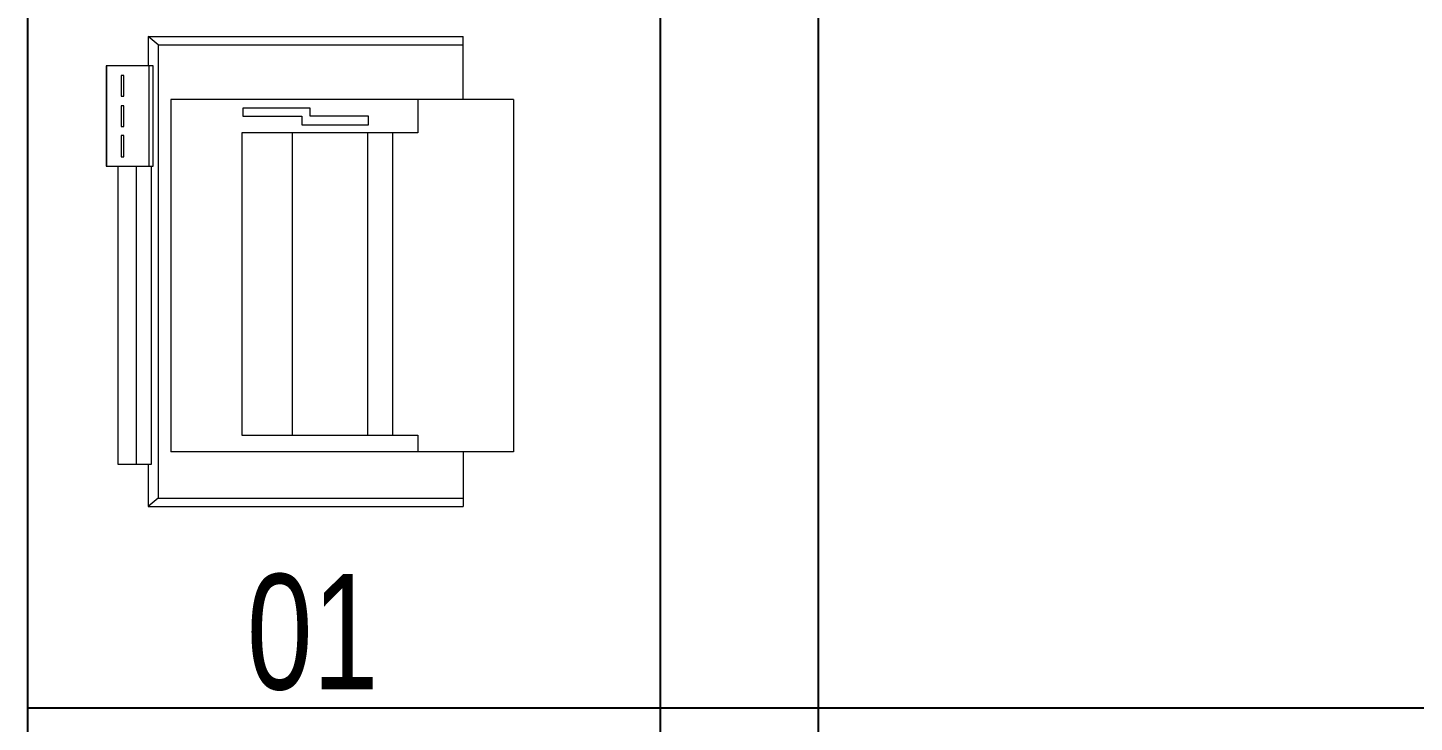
# Model space of a CAD drawing. Extents: x -12260 to 304645, y -29287 to 19916.
# Drawn here: x 25216 to 26268, y 3229 to 3756 of the extents above; entities that cross this region are included whole.
import ezdxf

# ---------------------------------------------------------------- set-up
doc = ezdxf.new("R2010")
doc.units = 0
doc.header["$LTSCALE"] = 0.25
doc.linetypes.add('DASHDOT', pattern=[25.4, 12.7, -6.35, 0, -6.35])
for name, color, linetype, lineweight in [('01-First Floor$0$72_EGR_EQP_TAG', 142, 'Continuous', 5), ('01-First Floor$0$LOADING', 253, 'Continuous', 5), ('01-First Floor$0$Walls', 251, 'Continuous', 5), ('E-LITE-CLNG-CNDT', 6, 'DASHDOT', 35)]:
    doc.layers.add(name, color=color, linetype=linetype, lineweight=lineweight)
doc.layers.add('01-First Floor$0$FALSE CEILING', color=251, linetype='Continuous')
doc.styles.add('01-First Floor$0$X3G_ENTITY_257CFD', font='swisscl.ttf', dxfattribs={"height": 200})

# ---------------------------------------------------------------- blocks, each defined once
blk = doc.blocks.new('01-First Floor$0$ITPPLT2C-P')
at = {"color": 0}
for p, q in [((0.0229, 0.0318), (0.2618, 0.0318)), ((0.0304, 0.0256), (0.0229, 0.0318)), ((0.0229, 0), (0.0229, 0.0318)), ((0.2618, -0.0096), (0.2618, 0.0318)), ((0.0304, -0.3182), (0.0304, 0.0256)), ((0.0304, 0.0256), (0.2618, 0.0256)), ((0, 0), (0, -0.2262)), ((0.0252, 0), (0, 0)), ((0.0139, 0), (0.0139, -0.2262)), ((0.0252, 0), (0.0139, 0)), ((0.0252, -0.2262), (0.0252, 0)), ((0.0401, -0.2769), (0.0401, -0.0096)), ((0.3, -0.0096), (0.0401, -0.0096)), ((0.2274, -0.0222), (0.2274, -0.0096)), ((0.3, -0.2769), (0.3, -0.0096)), ((0.0939, -0.2515), (0.0939, -0.0222)), ((0.0939, -0.0222), (0.2274, -0.0222)), ((0.1321, -0.2515), (0.1321, -0.0222)), ((0.1894, -0.2515), (0.1894, -0.0222)), ((0.2082, -0.2515), (0.2082, -0.0222)), ((-0.0091, -0.2262), (0.0267, -0.2262)), ((-0.0091, -0.3023), (-0.0091, -0.2262)), ((-0.0087, -0.2262), (0.0236, -0.2262)), ((-0.0087, -0.3023), (-0.0087, -0.2262)), ((0, -0.2262), (0.0252, -0.2262)), ((0.0139, -0.2262), (0.0252, -0.2262)), ((0.0236, -0.2262), (0.0236, -0.3023)), ((0.0267, -0.2262), (0.0267, -0.3023)), ((0.0023, -0.2495), (0.0023, -0.2334)), ((0.0023, -0.2334), (0.0045, -0.2334)), ((0.0045, -0.2334), (0.0045, -0.2495)), ((0.0045, -0.2495), (0.0023, -0.2495)), ((0.2274, -0.2515), (0.0939, -0.2515)), ((0.2274, -0.2769), (0.2274, -0.2515)), ((0.0023, -0.2721), (0.0023, -0.2562)), ((0.0023, -0.2562), (0.0045, -0.2562)), ((0.0045, -0.2562), (0.0045, -0.2721)), ((0.1395, -0.2575), (0.19, -0.2575)), ((0.1395, -0.2641), (0.1395, -0.2575)), ((0.19, -0.2575), (0.19, -0.2641)), ((0.0045, -0.2721), (0.0023, -0.2721)), ((0.0947, -0.2701), (0.0947, -0.2641)), ((0.0947, -0.2641), (0.1395, -0.2641)), ((0.1457, -0.2701), (0.0947, -0.2701)), ((0.19, -0.2641), (0.1457, -0.2641)), ((0.1457, -0.2641), (0.1457, -0.2701)), ((0.0023, -0.295), (0.0023, -0.2793)), ((0.0023, -0.2793), (0.0045, -0.2793)), ((0.0045, -0.2793), (0.0045, -0.295)), ((0.3, -0.2769), (0.0401, -0.2769)), ((0.2618, -0.2769), (0.2618, -0.3246)), ((0.0267, -0.3023), (-0.0091, -0.3023)), ((0.0236, -0.3023), (-0.0087, -0.3023)), ((0.0045, -0.295), (0.0023, -0.295)), ((0.0229, -0.3246), (0.0229, -0.3023)), ((0.0304, -0.3182), (0.0229, -0.3246)), ((0.0229, -0.3246), (0.2618, -0.3246)), ((0.0304, -0.3182), (0.2618, -0.3182))]:
    blk.add_line(p, q, dxfattribs=at)
blk = doc.blocks.new('01-First Floor')
at = {"layer": '01-First Floor$0$FALSE CEILING', "linetype": 'Continuous'}
for p, q in [((25815.6, 1440), (25815.6, 5010)), ((25215.6, 3240), (29215.6, 3240))]:
    blk.add_line(p, q, dxfattribs=at)
at = {"layer": '01-First Floor$0$FALSE CEILING'}
blk.add_line((25695.6, 1919.5, -0.1), (25695.6, 3820.4, -0.1), dxfattribs=at)
blk.add_lwpolyline([(29215.6, 1440), (25215.6, 1440), (25215.6, 5010), (29215.6, 5010)], close=True, dxfattribs=at)
at = {"layer": '01-First Floor$0$LOADING'}
blk.add_line((25695.6, 1919.5, -0.1), (25695.6, 3820.4, -0.1), dxfattribs=at)
at = {"layer": '01-First Floor$0$Walls'}
blk.add_line((25215.6, 1440), (25215.6, 3930), dxfattribs=at)
at = {"layer": '01-First Floor$0$LOADING', "extrusion": (-7.77425e-06, -2.55393e-17, -1), "xscale": 1000, "yscale": 1000, "zscale": 1000, "rotation": 180}
blk.add_blockref('01-First Floor$0$ITPPLT2C-P', (-25284.1, 3424.5, -0.1), dxfattribs=at)
at = {"layer": '01-First Floor$0$72_EGR_EQP_TAG', "insert": (25431.7, 3341.4, -0.1), "char_height": 87.47, "attachment_point": 2, "style": '01-First Floor$0$X3G_ENTITY_257CFD'}
blk.add_mtext('01', dxfattribs=at)

msp = doc.modelspace()

# ---------------------------------------------------------------- block references
at = {"layer": 'E-LITE-CLNG-CNDT'}
msp.add_blockref('01-First Floor', (0, 0), dxfattribs=at)

doc.saveas('drawing.dxf')
